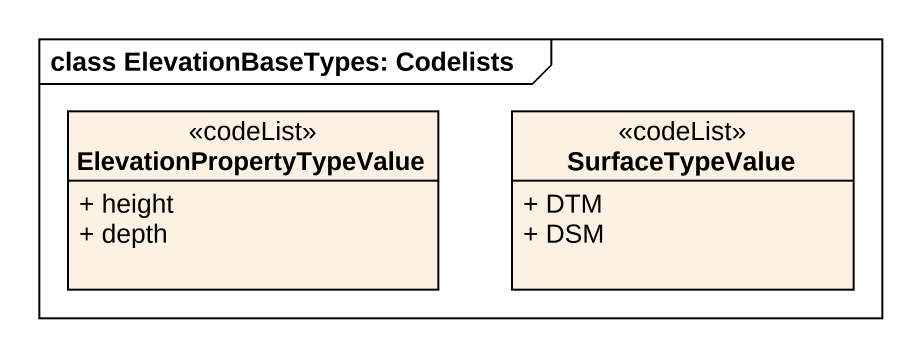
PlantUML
@startuml
mainframe class ElevationBaseTypes: Codelists
hide circle
hide empty members
skinparam classAttributeIconSize 0
class ElevationPropertyTypeValue <<codeList>> {
  + height
  + depth
}
class SurfaceTypeValue <<codeList>> {
  + DTM
  + DSM
}
@enduml
